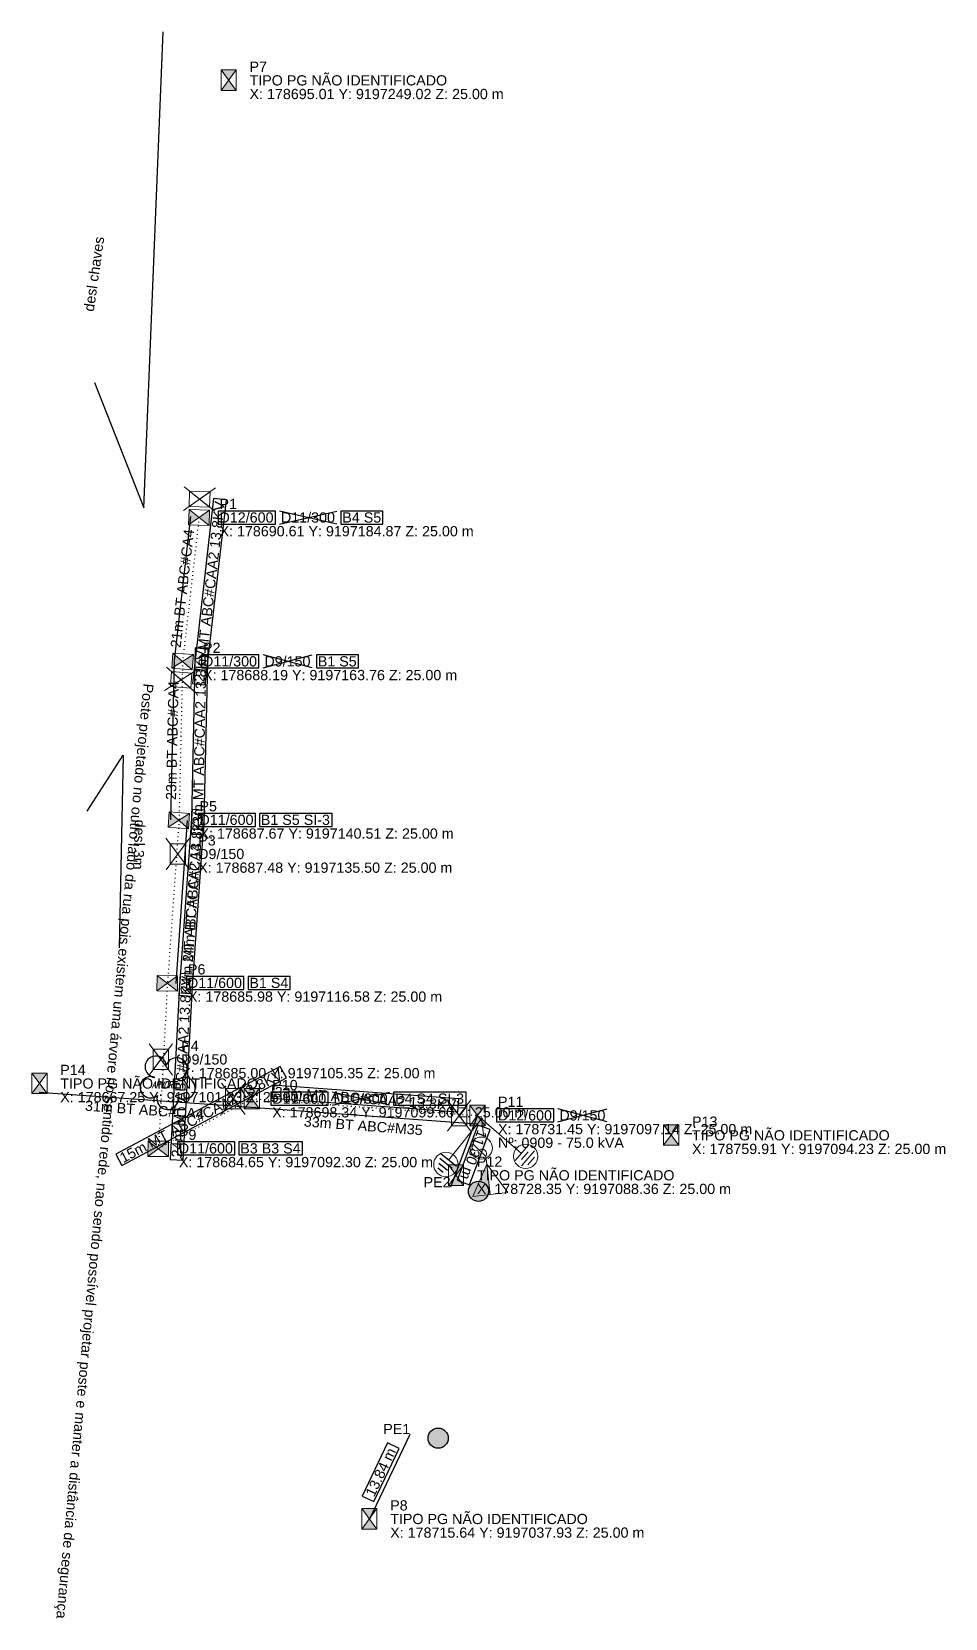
# Model space of a CAD drawing. Header units: metres. Extents: x 178666 to 178800, y 9197023 to 9197256.
import ezdxf
from ezdxf.enums import TextEntityAlignment as Align

# ---------------------------------------------------------------- set-up
doc = ezdxf.new("R2010")
doc.units = ezdxf.units.M
doc.linetypes.add('DOT', pattern=[0.508, 0, -0.508])
for name, color, linetype in [('Arvores', 3, 'Continuous'), ('LINHAS', 7, 'CONTINUOUS'), ('PONTO DE ENTREGA', 8, 'CONTINUOUS'), ('PONTO FOTO', 4, 'CONTINUOUS'), ('POSTE', 3, 'CONTINUOUS'), ('Poste dt', 3, 'Continuous'), ('Poste retirar', 7, 'Continuous'), ('REDE PRIMARIA - Instalar', 1, 'DOT'), ('REDE SECUNDARIA - Manter', 5, 'CONTINUOUS'), ('SIMBOLOS', 5, 'CONTINUOUS'), ('TEXTOS A IMPLANTAR', 1, 'CONTINUOUS'), ('TEXTOS A REMOVER', 7, 'CONTINUOUS'), ('TEXTOS EXISTENTES', 7, 'CONTINUOUS'), ('TEXTOS MAPA', 8, 'CONTINUOUS'), ('TRAFO', 7, 'CONTINUOUS')]:
    doc.layers.add(name, color=color, linetype=linetype)
doc.layers.add('TRAFO A IMPLANTAR', color=7, linetype='Continuous', lineweight=9)
doc.styles.add('ARIAL', font='arial.ttf')
doc.styles.add('TEXTOS', font='SIMPLEX.shx', dxfattribs={"width": 0.7, "oblique": 15})

# ---------------------------------------------------------------- blocks, each defined once
blk = doc.blocks.new('arvores')
at = {"layer": 'Arvores', "color": 3, "linetype": 'Continuous'}
blk.add_lwpolyline([(-1.88, 1.26, 1.74874), (-1.52, -1.42, 1.274833), (1.52, -1.61, 1.749063), (1.8, 1.08, 1.621566), (-0.21, 3.04, 2.096395)], format="xyb", close=True, dxfattribs=at)
at = {"layer": 'Arvores', "color": 3, "linetype": 'Continuous', "style": 'TEXTOS', "oblique": 15, "width": 0.7}
blk.add_text('ARVORE', height=1, dxfattribs=at).set_placement((-2.32, -0.34))
blk = doc.blocks.new('Arvore', base_point=(756.68, 605.03))
at = {"layer": 'Arvores', "color": 3, "linetype": 'Continuous'}
blk.add_lwpolyline([(754.8, 605.72, 1.74874), (755.17, 603.04, 1.274833), (758.21, 602.85, 1.749063), (758.48, 605.54, 1.621566), (756.47, 607.49, 2.096395)], format="xyb", close=True, dxfattribs=at)
blk.add_blockref('arvores', (756.68, 604.46))
at = {"layer": 'Arvores', "color": 3, "linetype": 'Continuous', "style": 'TEXTOS', "oblique": 15, "width": 0.7}
blk.add_text('ARVORE', height=1, dxfattribs=at).set_placement((754.36, 604.12))
blk = doc.blocks.new('PosteDtSubstituir')
at = {"linetype": 'CONTINUOUS', "lineweight": 0}
h = blk.add_hatch(color=3, dxfattribs=at)
h.paths.add_polyline_path([(1.12, -1.5), (0, 0), (-1.12, -1.5)], flags=0)
h.paths.add_polyline_path([(1.12, 1.5), (-1.12, 1.5), (0, 0)], flags=0)
at = {"color": 1, "lineweight": 0}
for p, q in [((-0.98, -2.3), (-4.44, 2.29)), ((-4.42, -2.32), (-1, 2.3))]:
    blk.add_line(p, q, dxfattribs=at)
at = {"color": 3, "lineweight": 0}
for p, q in [((-3.83, 1.49), (-3.83, -1.51)), ((-1.59, 1.49), (-3.83, 1.49)), ((-1.59, -1.51), (-3.83, 1.49)), ((-1.59, 1.49), (-3.83, -1.51)), ((-1.59, -1.51), (-1.59, 1.49)), ((1.12, 1.5), (-1.12, -1.5)), ((1.12, -1.5), (-1.12, 1.5)), ((1.12, 1.5), (-1.12, 1.5)), ((-1.12, 1.5), (-1.12, -1.5)), ((1.12, -1.5), (1.12, 1.5)), ((-3.83, -1.51), (-1.59, -1.51)), ((-1.12, -1.5), (1.12, -1.5))]:
    blk.add_line(p, q, dxfattribs=at)
blk = doc.blocks.new('DTPXX')
at = {"color": 1, "lineweight": 0}
for p, q in [((1.728679, -2.293551), (-1.728679, 2.293551)), ((-1.708098, -2.308919), (1.708098, 2.308919))]:
    blk.add_line(p, q, dxfattribs=at)
at = {"color": 3, "lineweight": 0}
for p, q in [((-1.120087, 1.5), (-1.120087, -1.5)), ((1.120087, 1.5), (-1.120087, 1.5)), ((1.120087, -1.5), (-1.120087, 1.5)), ((1.120087, 1.5), (-1.120087, -1.5)), ((1.120087, -1.5), (1.120087, 1.5)), ((-1.120087, -1.5), (1.120087, -1.5))]:
    blk.add_line(p, q, dxfattribs=at)
blk = doc.blocks.new('PosteDtRetirar')
at = {"layer": 'Poste retirar'}
blk.add_blockref('DTPXX', (0.003631, 0.008945), dxfattribs=at)
at = {"layer": 'poste'}
for tag, p in [('MODELO', (-2.878805, 2.548923)), ('COD', (1.996674, -1.514935))]:
    blk.add_attdef(tag, p, '', height=1.6, dxfattribs=at)
blk = doc.blocks.new('dtp')
at = {"linetype": 'Continuous', "lineweight": 0, "ltscale": 0.01}
h = blk.add_hatch(color=0, dxfattribs=at)
h.paths.add_polyline_path([(-1.12, 1.5), (0, 0), (1.12, 1.5)])
h.paths.add_polyline_path([(-1.12, -1.5), (1.12, -1.5), (0, 0)])
at = {"color": 0, "lineweight": 0}
for p, q in [((-1.12, -1.5), (1.12, 1.5)), ((-1.12, 1.5), (1.12, -1.5)), ((1.12, 1.5), (-1.12, 1.5)), ((-1.12, 1.5), (-1.12, -1.5)), ((1.12, -1.5), (1.12, 1.5)), ((-1.12, -1.5), (1.12, -1.5))]:
    blk.add_line(p, q, dxfattribs=at)
blk = doc.blocks.new('PosteDtProjetado')
at = {"layer": 'Poste dt', "rotation": 180}
blk.add_blockref('dtp', (-0.05948, 0.026162), dxfattribs=at)
at = {"layer": 'poste', "ltscale": 0.01}
for tag, p in [('MODELO', (-3.273471, 2.731691)), ('COD', (1.964351, -1.493983))]:
    blk.add_attdef(tag, p, '', height=1.6, dxfattribs=at)
blk = doc.blocks.new('TransformadorComChaveProjetado', base_point=(7.59, 0.14))
at = {"layer": 'TRAFO A IMPLANTAR'}
blk.add_hatch(color=256, dxfattribs=at).paths.add_polyline_path([(7.26, 7.41), (9.97, 11.81), (7.38, 11.88)], flags=0)
at = {"color": 0}
for p, q in [((11.68, 7.11), (13.73, 4.95)), ((12.38, 7.31), (13.96, 5.63)), ((13.08, 7.5), (14.2, 6.32)), ((13.77, 7.7), (14.43, 7))]:
    blk.add_line(p, q, dxfattribs=at)
at = {"layer": 'TRAFO A IMPLANTAR'}
for p, q in [((9.97, 11.81), (4.8, 11.95)), ((4.8, 11.95), (7.26, 7.41)), ((0.03, 6.45), (2.26, 8.37)), ((0.19, 7.4), (1.31, 8.36)), ((0.82, 5.53), (3.05, 7.46)), ((0.99, 6.48), (2.1, 7.45)), ((7.26, 7.41), (7.23, 6.28)), ((2.01, 6.56), (7.08, 0.7)), ((12.71, 6.03), (7.08, 0.7)), ((7.23, 6.28), (8.87, 4.15)), ((7.08, 0.7), (7.15, 3.44))]:
    blk.add_line(p, q, dxfattribs=at)
blk.add_lwpolyline([(7.26, 7.41), (9.97, 11.81), (7.38, 11.88), (7.26, 7.41)], dxfattribs=at)
for centre, radius in [((1.45, 7.08), 1.79), ((13.2, 6.61), 1.79), ((7.72, 4.96), 1.62), ((7.08, 0.7), 0.14)]:
    blk.add_circle(centre, radius, dxfattribs=at)
for centre, radius, start, end in [((7.77, 5.81), 0.715, 138.9578, 297.4971), ((8.42, 4.61), 0.65, 314.6785, 118.9308)]:
    blk.add_arc(centre, radius, start, end, dxfattribs=at)
blk = doc.blocks.new('PontoEntrega', base_point=(8.56, 3.62))
h = blk.add_hatch(color=1)
h.dxf.hatch_style = 1
h.paths.add_polyline_path([(14.13, 3.03, 1), (11.17, 3.03, 1)])
at = {"color": 1}
blk.add_circle((12.65, 3.03), 1.48, dxfattribs=at)

msp = doc.modelspace()

# ---------------------------------------------------------------- linework, layer by layer
at = {"color": 1, "linetype": 'CONTINUOUS'}
for p, q in [((178702.42, 9197183.92), (178710.82, 9197185.82)), ((178710.82, 9197183.92), (178702.42, 9197185.82)), ((178699.99, 9197162.81), (178707.22, 9197164.71)), ((178707.22, 9197162.81), (178699.99, 9197164.71)), ((178710.15, 9197098.65), (178718.55, 9197100.55)), ((178718.55, 9197098.65), (178710.15, 9197100.55)), ((178743.25, 9197096.19), (178750.47, 9197098.09)), ((178750.47, 9197096.19), (178743.25, 9197098.09))]:
    msp.add_line(p, q, dxfattribs=at)
at = {"layer": 'LINHAS'}
for p, q in [((178682.49, 9197186.28), (178685.33, 9197256.16)), ((178675.26, 9197204.68), (178682.49, 9197186.28)), ((178674.21, 9197141.77), (178679.48, 9197149.99)), ((178679.48, 9197149.99), (178678.87, 9197121.74))]:
    msp.add_line(p, q, dxfattribs=at)
at = {"layer": 'PONTO DE ENTREGA'}
for p, q in [((178731.45, 9197097.14), (178727.5, 9197086.6)), ((178715.64, 9197037.93), (178721.58, 9197050.38))]:
    msp.add_line(p, q, dxfattribs=at)
for points in [[(178731.5, 9197095.73), (178728.47, 9197087.63), (178730.25, 9197086.96), (178733.28, 9197095.06), (178731.5, 9197095.73)], [(178716.25, 9197040.49), (178719.97, 9197048.29), (178718.26, 9197049.11), (178714.54, 9197041.3), (178716.25, 9197040.49)]]:
    msp.add_lwpolyline(points, close=True, dxfattribs=at)
at = {"layer": 'REDE PRIMARIA - Instalar'}
for points in [[(178690.61, 9197184.87), (178688.19, 9197163.76)], [(178688.19, 9197163.76), (178687.67, 9197140.51)], [(178687.67, 9197140.51), (178685.98, 9197116.58)], [(178685.98, 9197116.58), (178684.65, 9197092.3)], [(178684.65, 9197092.3), (178698.34, 9197099.6)], [(178698.34, 9197099.6), (178731.45, 9197097.14)]]:
    msp.add_lwpolyline(points, dxfattribs=at)
at = {"layer": 'REDE SECUNDARIA - Manter'}
for points in [[(178689.37, 9197185.01), (178686.95, 9197163.9)], [(178686.94, 9197163.79), (178686.42, 9197140.53)], [(178687.23, 9197116.5), (178688.92, 9197140.42)], [(178667.16, 9197100.58), (178698.25, 9197098.35)], [(178698.25, 9197098.35), (178731.35, 9197095.9)]]:
    msp.add_lwpolyline(points, dxfattribs=at)
at = {"layer": 'TEXTOS A IMPLANTAR'}
for points in [[(178691.52, 9197160.32), (178694.64, 9197187.47), (178692.75, 9197187.69), (178689.63, 9197160.53), (178691.52, 9197160.32)], [(178693.41, 9197183.92), (178701.82, 9197183.92), (178701.82, 9197185.82), (178693.41, 9197185.82), (178693.41, 9197183.92)], [(178711.42, 9197183.92), (178717.58, 9197183.92), (178717.58, 9197185.82), (178711.42, 9197185.82), (178711.42, 9197183.92)], [(178691.33, 9197138.39), (178691.93, 9197165.72), (178690.03, 9197165.76), (178689.43, 9197138.43), (178691.33, 9197138.39)], [(178690.99, 9197162.81), (178699.39, 9197162.81), (178699.39, 9197164.71), (178690.99, 9197164.71), (178690.99, 9197162.81)], [(178707.82, 9197162.81), (178713.98, 9197162.81), (178713.98, 9197164.71), (178707.82, 9197164.71), (178707.82, 9197162.81)], [(178689.56, 9197114.65), (178691.48, 9197141.92), (178689.59, 9197142.05), (178687.66, 9197114.78), (178689.56, 9197114.65)], [(178690.47, 9197139.56), (178698.87, 9197139.56), (178698.87, 9197141.46), (178690.47, 9197141.46), (178690.47, 9197139.56)], [(178699.47, 9197139.56), (178710.11, 9197139.56), (178710.11, 9197141.46), (178699.47, 9197141.46), (178699.47, 9197139.56)], [(178688.26, 9197090.59), (178689.76, 9197117.89), (178687.86, 9197117.99), (178686.36, 9197090.7), (178688.26, 9197090.59)], [(178688.78, 9197115.63), (178697.19, 9197115.63), (178697.19, 9197117.53), (178688.78, 9197117.53), (178688.78, 9197115.63)], [(178697.79, 9197115.63), (178703.95, 9197115.63), (178703.95, 9197117.53), (178697.79, 9197117.53), (178697.79, 9197115.63)], [(178679.29, 9197089.79), (178703.42, 9197102.64), (178702.52, 9197104.32), (178678.4, 9197091.46), (178679.29, 9197089.79)], [(178701.14, 9197098.65), (178709.55, 9197098.65), (178709.55, 9197100.55), (178701.14, 9197100.55), (178701.14, 9197098.65)], [(178701.29, 9197099.68), (178728.55, 9197097.66), (178728.69, 9197099.56), (178701.43, 9197101.58), (178701.29, 9197099.68)], [(178719.15, 9197098.65), (178729.78, 9197098.65), (178729.78, 9197100.55), (178719.15, 9197100.55), (178719.15, 9197098.65)], [(178734.25, 9197096.19), (178742.65, 9197096.19), (178742.65, 9197098.09), (178734.25, 9197098.09), (178734.25, 9197096.19)], [(178687.45, 9197091.35), (178695.85, 9197091.35), (178695.85, 9197093.25), (178687.45, 9197093.25), (178687.45, 9197091.35)], [(178696.45, 9197091.35), (178705.79, 9197091.35), (178705.79, 9197093.25), (178696.45, 9197093.25), (178696.45, 9197091.35)]]:
    msp.add_lwpolyline(points, close=True, dxfattribs=at)

# ---------------------------------------------------------------- block references
for name, p in [('PosteDtProjetado', (178695.01, 9197249.02)), ('PosteDtRetirar', (178687.48, 9197135.5)), ('PosteDtRetirar', (178685, 9197105.35)), ('PosteDtProjetado', (178667.25, 9197101.83)), ('PosteDtSubstituir', (178698.34, 9197099.6)), ('PosteDtSubstituir', (178731.45, 9197097.14)), ('PosteDtProjetado', (178759.91, 9197094.23)), ('PosteDtProjetado', (178728.35, 9197088.36)), ('PosteDtProjetado', (178715.64, 9197037.93))]:
    msp.add_blockref(name, p)
for name, p, rotation in [('PosteDtSubstituir', (178690.61, 9197184.87), 268.116), ('PosteDtSubstituir', (178688.19, 9197163.76), 85.55700000000002), ('PosteDtProjetado', (178687.67, 9197140.51), 85.55700000000002), ('PosteDtProjetado', (178685.98, 9197116.58), 89.38999999999999), ('PosteDtProjetado', (178684.65, 9197092.3), 89.38999999999999)]:
    msp.add_blockref(name, p, dxfattribs=dict(rotation=rotation))
at = {"layer": 'PONTO DE ENTREGA'}
for p in [(178727.5, 9197086.6), (178721.58, 9197050.38)]:
    msp.add_blockref('PontoEntrega', p, dxfattribs=at)
at = {"layer": 'SIMBOLOS'}
msp.add_blockref('Arvore', (178686.02, 9197102.04), dxfattribs=at)
at = {"layer": 'TRAFO', "rotation": 188.123}
msp.add_blockref('TransformadorComChaveProjetado', (178731.45, 9197097.14), dxfattribs=at)

# ---------------------------------------------------------------- texts
at = {"style": 'Arial'}
for s, p in [('TIPO PG NÃO IDENTIFICADO', (178698.01, 9197249.02)), ('X: 178695.01 Y: 9197249.02 Z: 25.00 m', (178698.01, 9197247.02)), ('X: 178690.61 Y: 9197184.87 Z: 25.00 m', (178693.61, 9197182.87)), ('X: 178688.19 Y: 9197163.76 Z: 25.00 m', (178691.19, 9197161.76)), ('X: 178687.67 Y: 9197140.51 Z: 25.00 m', (178690.67, 9197138.51)), ('X: 178687.48 Y: 9197135.50 Z: 25.00 m', (178690.48, 9197133.5)), ('X: 178685.98 Y: 9197116.58 Z: 25.00 m', (178688.98, 9197114.58)), ('TIPO PG NÃO IDENTIFICADO', (178670.25, 9197101.83)), ('X: 178685.00 Y: 9197105.35 Z: 25.00 m', (178688, 9197103.35)), ('X: 178667.25 Y: 9197101.83 Z: 25.00 m', (178670.25, 9197099.83)), ('X: 178698.34 Y: 9197099.60 Z: 25.00 m', (178701.34, 9197097.6)), ('X: 178731.45 Y: 9197097.14 Z: 25.00 m', (178734.45, 9197095.14)), ('TIPO PG NÃO IDENTIFICADO', (178762.91, 9197094.23)), ('X: 178684.65 Y: 9197092.30 Z: 25.00 m', (178687.65, 9197090.3)), ('X: 178759.91 Y: 9197094.23 Z: 25.00 m', (178762.91, 9197092.23)), ('TIPO PG NÃO IDENTIFICADO', (178731.35, 9197088.36)), ('X: 178728.35 Y: 9197088.36 Z: 25.00 m', (178731.35, 9197086.36)), ('TIPO PG NÃO IDENTIFICADO', (178718.64, 9197037.93)), ('X: 178715.64 Y: 9197037.93 Z: 25.00 m', (178718.64, 9197035.93))]:
    msp.add_text(s, height=1.5, dxfattribs=at).set_placement(p, align=Align.MIDDLE_LEFT)
at = {"layer": 'PONTO DE ENTREGA', "style": 'Arial'}
for s, p in [('PE2', (178727.5, 9197086.6)), ('PE1', (178721.58, 9197050.38))]:
    msp.add_text(s, height=1.5, dxfattribs=at).set_placement(p, align=Align.RIGHT)
at = {"layer": 'PONTO DE ENTREGA', "char_height": 1.5, "attachment_point": 5, "style": 'Arial'}
for s, insert, rotation in [('11.30 m', (178730.88, 9197091.35), 249.4594), ('13.84 m', (178717.25, 9197044.8), 64.5131)]:
    msp.add_mtext(s, dxfattribs=dict(at, insert=insert, rotation=rotation))
at = {"layer": 'PONTO FOTO', "style": 'Arial'}
for s, p in [('P7', (178698.01, 9197251.02)), ('P1', (178693.61, 9197186.87)), ('P2', (178691.19, 9197165.76)), ('P5', (178690.67, 9197142.51)), ('P3', (178690.48, 9197137.5)), ('P6', (178688.98, 9197118.58)), ('P4', (178688, 9197107.35)), ('P14', (178670.25, 9197103.83)), ('P10', (178701.34, 9197101.6)), ('P11', (178734.45, 9197099.14)), ('P13', (178762.91, 9197096.23)), ('P9', (178687.65, 9197094.3)), ('P12', (178731.35, 9197090.36)), ('P8', (178718.64, 9197039.93))]:
    msp.add_text(s, height=1.5, dxfattribs=at).set_placement(p, align=Align.MIDDLE_LEFT)
at = {"layer": 'TEXTOS A IMPLANTAR', "char_height": 1.5, "attachment_point": 2, "style": 'Arial'}
for s, insert, rotation in [('21m MT ABC#CAA2 13.8KV', (178691.39, 9197174.09), 83.4448), ('23m MT ABC#CAA2 13.8KV', (178689.93, 9197152.09), 88.7265), ('24m MT ABC#CAA2 13.8KV', (178688.82, 9197128.4), 85.9663), ('24m MT ABC#CAA2 13.8KV', (178687.31, 9197104.33), 86.8476), ('15m MT ABC#CAA2 13.8KV', (178690.55, 9197097.72), 28.0545), ('33m MT ABC#CAA2 13.8KV', (178715.04, 9197100.37), 355.7569)]:
    msp.add_mtext(s, dxfattribs=dict(at, insert=insert, rotation=rotation))
at = {"layer": 'TEXTOS A IMPLANTAR', "char_height": 1.5, "attachment_point": 4, "style": 'Arial'}
for s, insert in [('D12/600', (178693.61, 9197184.87)), ('B4 S5', (178711.62, 9197184.87)), ('D11/300', (178691.19, 9197163.76)), ('B1 S5', (178708.02, 9197163.76)), ('D11/600', (178690.67, 9197140.51)), ('B1 S5 SI-3', (178699.67, 9197140.51)), ('D11/600', (178688.98, 9197116.58)), ('B1 S4', (178697.99, 9197116.58)), ('D11/600', (178701.34, 9197099.6)), ('B4 S4 SI-3', (178719.35, 9197099.6)), ('D12/600', (178734.45, 9197097.14)), ('D11/600', (178687.65, 9197092.3)), ('B3 B3 S4', (178696.65, 9197092.3))]:
    msp.add_mtext(s, dxfattribs=dict(at, insert=insert))
at = {"layer": 'TEXTOS A REMOVER', "char_height": 1.5, "attachment_point": 4, "style": 'Arial'}
for s, insert in [('D11/300', (178702.62, 9197184.87)), ('D9/150', (178700.19, 9197163.76)), ('D9/150', (178690.48, 9197135.5)), ('D9/150', (178688, 9197105.35)), ('D10/300', (178710.35, 9197099.6)), ('D9/150', (178743.45, 9197097.14))]:
    msp.add_mtext(s, dxfattribs=dict(at, insert=insert))
at = {"layer": 'TEXTOS EXISTENTES', "char_height": 1.5, "attachment_point": 2, "style": 'Arial'}
for s, insert, rotation in [('21m BT ABC#CA4', (178687.41, 9197174.55), 83.4448), ('23m BT ABC#CA4', (178685.93, 9197152.18), 88.7265), ('24m BT ABC#CA4', (178688.82, 9197128.4), 85.9663), ('31m BT ABC#CA4', (178682.66, 9197098.72), 355.9027), ('33m BT ABC#M35', (178714.75, 9197096.38), 355.7569)]:
    msp.add_mtext(s, dxfattribs=dict(at, insert=insert, rotation=rotation))
at = {"layer": 'TEXTOS MAPA', "true_color": 0xf44336, "style": 'Arial'}
for s, rotation, p in [('desl chaves', 81.9421, (178675.2, 9197220.61)), ('Poste projetado no outro lado da rua pois existem uma árvore no sentido rede, nao sendo possível projetar poste e manter a distância de segurança ', 264.6751, (178676.78, 9197091.61)), ('desl 3m', 267.9215, (178681.83, 9197136.88))]:
    msp.add_text(s, height=1.5, rotation=rotation, dxfattribs=at).set_placement(p, align=Align.MIDDLE_CENTER)
at = {"layer": 'TRAFO', "style": 'Arial'}
msp.add_text('Nº: 0909 - 75.0 kVA', height=1.5, dxfattribs=at).set_placement((178734.45, 9197093.14), align=Align.MIDDLE_LEFT)

doc.saveas('drawing.dxf')
